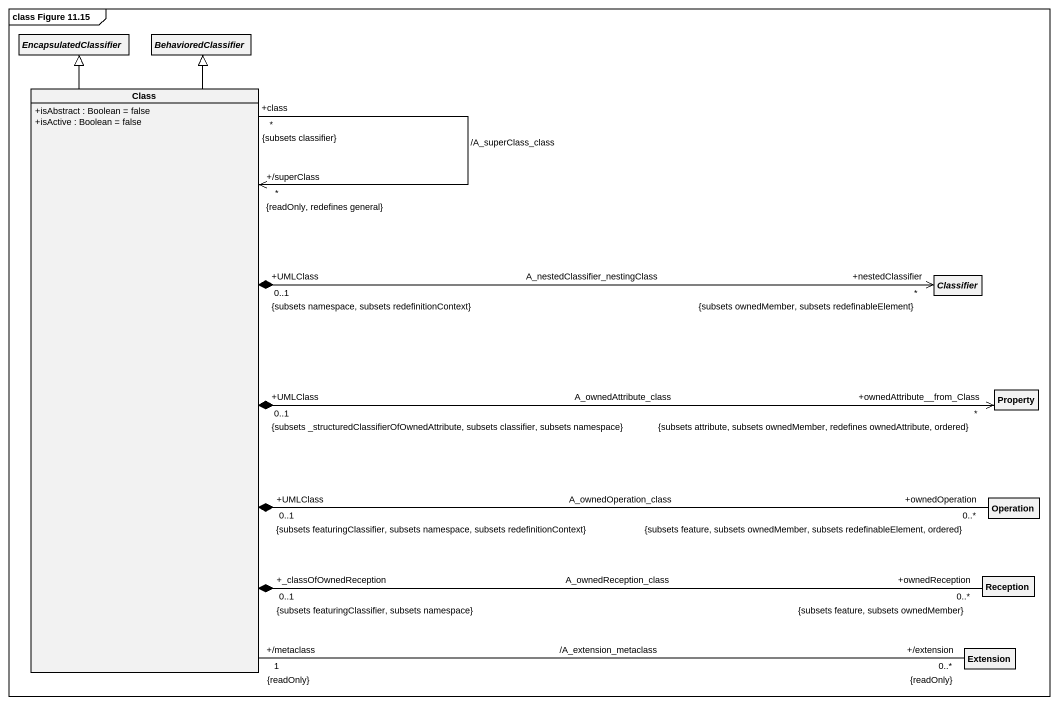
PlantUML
@startuml
mainframe class Figure 11.15
hide circle
hide empty members
skinparam classAttributeIconSize 0
abstract class EncapsulatedClassifier
abstract class BehavioredClassifier
class "Class" as Class_ {
  +isAbstract : Boolean = false
  +isActive : Boolean = false
}
abstract class Classifier
class Property
class Operation
class Reception
class Extension
Class_ -up-|> EncapsulatedClassifier
Class_ -up-|> BehavioredClassifier
Class_ "+class\n*\n{subsets classifier}" --> "+/superClass\n*\n{readOnly, redefines general}" Class_ : /A_superClass_class
Class_ "+UMLClass\n0..1\n{subsets namespace, subsets redefinitionContext}" *-right-> "+nestedClassifier\n*\n{subsets ownedMember, subsets redefinableElement}" Classifier : A_nestedClassifier_nestingClass
Class_ "+UMLClass\n0..1\n{subsets _structuredClassifierOfOwnedAttribute, subsets classifier, subsets namespace}" *-right-> "+ownedAttribute__from_Class\n*\n{subsets attribute, subsets ownedMember, redefines ownedAttribute, ordered}" Property : A_ownedAttribute_class
Class_ "+UMLClass\n0..1\n{subsets featuringClassifier, subsets namespace, subsets redefinitionContext}" *-right- "+ownedOperation\n0..*\n{subsets feature, subsets ownedMember, subsets redefinableElement, ordered}" Operation : A_ownedOperation_class
Class_ "+_classOfOwnedReception\n0..1\n{subsets featuringClassifier, subsets namespace}" *-right- "+ownedReception\n0..*\n{subsets feature, subsets ownedMember}" Reception : A_ownedReception_class
Class_ "+/metaclass\n1\n{readOnly}" -right- "+/extension\n0..*\n{readOnly}" Extension : /A_extension_metaclass
@enduml
